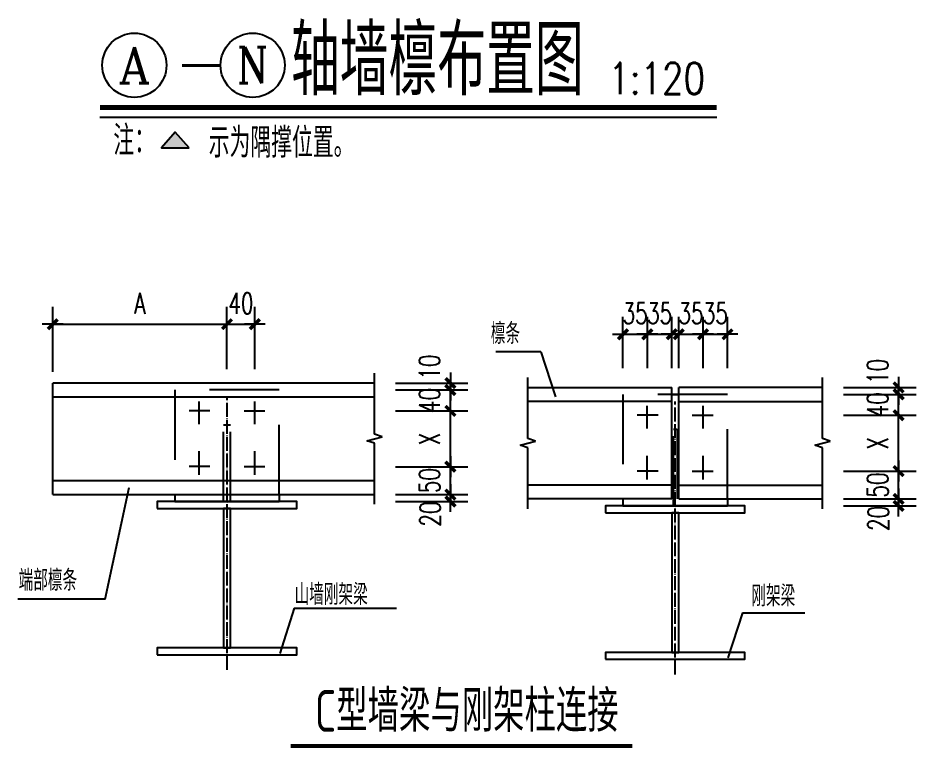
# Model space of a CAD drawing. Extents: x -1389621 to 57380, y -92505 to 283644.
# Drawn here: x -12066 to 3393, y 69109 to 81676 of the extents above; entities that cross this region are included whole.
import ezdxf
from ezdxf.enums import TextEntityAlignment as Align

# ---------------------------------------------------------------- set-up
doc = ezdxf.new("R2010")
doc.units = 0
doc.header["$LTSCALE"] = 100
doc.header["$MEASUREMENT"] = 0
for name, pattern in [('ACAD_ISO04W100', [30, 24, -3, 0, -3]), ('DOTE', [2.42, 2, -0.2, 0.02, -0.2]), ('F', [0.75, 0.5, -0.25])]:
    doc.linetypes.add(name, pattern=pattern)
doc.layers.get('0').update_dxf_attribs({"linetype": 'CONTINUOUS'})
doc.layers.get('Defpoints').update_dxf_attribs({"linetype": 'CONTINUOUS'})
for name, color, linetype in [('5图框', 7, 'CONTINUOUS'), ('AXIS', 3, 'CONTINUOUS'), ('AXIS_TEXT', 7, 'CONTINUOUS'), ('DIM_SYMB', 3, 'CONTINUOUS'), ('DOTE', 1, 'DOTE'), ('TDB_中实线', 7, 'CONTINUOUS'), ('TDB_中心线', 4, 'ACAD_ISO04W100'), ('TDB_文字', 3, 'CONTINUOUS'), ('TDB_细实线', 1, 'CONTINUOUS'), ('TDB_虚线', 2, 'F'), ('TEXT', 7, 'CONTINUOUS'), ('钢梁', 6, 'CONTINUOUS')]:
    doc.layers.add(name, color=color, linetype=linetype)
doc.layers.add('HATCH', color=254, linetype='CONTINUOUS', lineweight=0)
doc.styles.add('_HZTXT', font='txt.shx', dxfattribs={"width": 0.7, "bigfont": 'HZTXT.shx'})
doc.styles.add('COMPLEX', font='COMPLEX')
doc.styles.add('DIM_FONT', font='SIMPLEX', dxfattribs={"width": 0.7, "bigfont": 'GBCBIG'})
doc.styles.add('hztxt', font='txt', dxfattribs={"width": 0.7, "height": 10, "bigfont": 'hztxt.shx'})
doc.styles.add('TSSD_REIN', font='Tssdeng.shx', dxfattribs={"width": 0.7, "bigfont": 'hztxt.shx'})
doc.dimstyles.new('dimn', dxfattribs={"dimtxt": 300, "dimasz": 1, "dimexe": 250, "dimexo": 300, "dimgap": 150, "dimtad": 1, "dimdec": 0, "dimzin": 0, "dimdsep": 46, "dimtxsty": 'DIM_FONT', "dimblk": '_DIMX', "dimcen": 1, "dimclrt": 7, "dimadec": 1, "dimazin": 0, "dimtfac": 1, "dimtdec": 0, "dimtix": 1, "dimtmove": 2, "dimatfit": 3, "dimfxl": 0, "dimtolj": 1, "dimtzin": 0, "dimarcsym": 0})

# ---------------------------------------------------------------- blocks, each defined once
blk = doc.blocks.new('_DIMX')
blk.add_line((-150, 0), (150, 0))
at = {"const_width": 50}
blk.add_lwpolyline([(-70, -70), (70, 70)], dxfattribs=at)
blk = doc.blocks.new('*D2480')
at = {"layer": 'AXIS', "color": 0, "linetype": 'Continuous', "lineweight": -2, "ltscale": 100}
for p, q in [((-579004, -274983), (-579004, -274050)), ((-576504, -274947), (-576504, -274050)), ((-579003, -274300), (-576505, -274300))]:
    blk.add_line(p, q, dxfattribs=at)
at = {"layer": 'Defpoints', "color": 0, "linetype": 'Continuous', "ltscale": 100}
for p in [(-576504, -274300), (-579004, -275283), (-576504, -275247)]:
    blk.add_point(p, dxfattribs=at)
at = {"layer": 'AXIS', "color": 0, "linetype": 'Continuous', "lineweight": -2, "ltscale": 100, "xscale": 1.00005, "yscale": 1.00005, "zscale": 1.00005, "rotation": 180}
blk.add_blockref('_DIMX', (-579004, -274300), dxfattribs=at)
at = {"layer": 'AXIS', "color": 0, "linetype": 'Continuous', "lineweight": -2, "ltscale": 100, "xscale": 1.00005, "yscale": 1.00005, "zscale": 1.00005}
blk.add_blockref('_DIMX', (-576504, -274300), dxfattribs=at)
at = {"layer": 'AXIS', "color": 7, "linetype": 'Continuous', "ltscale": 100, "insert": (-577754, -274000), "char_height": 300, "attachment_point": 5, "style": 'DIM_FONT'}
blk.add_mtext('\\A1;A', dxfattribs=at)
blk = doc.blocks.new('*D2481')
at = {"layer": 'AXIS', "color": 0, "linetype": 'Continuous', "lineweight": -2, "ltscale": 100}
for p, q in [((-576504, -274947), (-576504, -274050)), ((-576104, -274947), (-576104, -274050)), ((-576505, -274300), (-576506, -274300)), ((-576504, -274300), (-576104, -274300)), ((-576103, -274300), (-576102, -274300))]:
    blk.add_line(p, q, dxfattribs=at)
at = {"layer": 'Defpoints', "color": 0, "linetype": 'Continuous', "ltscale": 100}
for p in [(-576104, -274300), (-576504, -275247), (-576104, -275247)]:
    blk.add_point(p, dxfattribs=at)
at = {"layer": 'AXIS', "color": 0, "linetype": 'Continuous', "lineweight": -2, "ltscale": 100, "xscale": 1.00005, "yscale": 1.00005, "zscale": 1.00005}
blk.add_blockref('_DIMX', (-576504, -274300), dxfattribs=at)
at = {"layer": 'AXIS', "color": 0, "linetype": 'Continuous', "lineweight": -2, "ltscale": 100, "xscale": 1.00005, "yscale": 1.00005, "zscale": 1.00005, "rotation": 180}
blk.add_blockref('_DIMX', (-576104, -274300), dxfattribs=at)
at = {"layer": 'AXIS', "color": 7, "linetype": 'Continuous', "ltscale": 100, "insert": (-576304, -274000), "char_height": 300, "attachment_point": 5, "style": 'DIM_FONT'}
blk.add_mtext('\\A1;40', dxfattribs=at)
blk = doc.blocks.new('*D2482')
at = {"layer": 'AXIS', "color": 0, "linetype": 'Continuous', "lineweight": -2, "ltscale": 100}
for p, q in [((-574089, -275544), (-573049, -275544)), ((-573299, -276343), (-573299, -275545)), ((-574089, -276344), (-573049, -276344))]:
    blk.add_line(p, q, dxfattribs=at)
at = {"layer": 'Defpoints', "color": 0, "linetype": 'Continuous', "ltscale": 100}
for p in [(-574389, -275544), (-573299, -275544), (-574389, -276344)]:
    blk.add_point(p, dxfattribs=at)
at = {"layer": 'AXIS', "color": 0, "linetype": 'Continuous', "lineweight": -2, "ltscale": 100, "xscale": 1.00005, "yscale": 1.00005, "zscale": 1.00005}
for p, rotation in [((-573299, -275544), 90), ((-573299, -276344), 270)]:
    blk.add_blockref('_DIMX', p, dxfattribs=dict(at, rotation=rotation))
at = {"layer": 'AXIS', "color": 7, "linetype": 'Continuous', "ltscale": 100, "insert": (-573599, -275944), "char_height": 300, "attachment_point": 5, "rotation": 90, "style": 'DIM_FONT'}
blk.add_mtext('\\A1;X', dxfattribs=at)
blk = doc.blocks.new('*D2483')
at = {"layer": 'AXIS', "color": 0, "linetype": 'Continuous', "lineweight": -2, "ltscale": 100}
for p, q in [((-574089, -275244), (-573049, -275244)), ((-573299, -275243), (-573299, -275242)), ((-573299, -275544), (-573299, -275244)), ((-574089, -275544), (-573049, -275544)), ((-573299, -275545), (-573299, -275546))]:
    blk.add_line(p, q, dxfattribs=at)
at = {"layer": 'Defpoints', "color": 0, "linetype": 'Continuous', "ltscale": 100}
for p in [(-574389, -275244), (-573299, -275244), (-574389, -275544)]:
    blk.add_point(p, dxfattribs=at)
at = {"layer": 'AXIS', "color": 0, "linetype": 'Continuous', "lineweight": -2, "ltscale": 100, "xscale": 1.00005, "yscale": 1.00005, "zscale": 1.00005}
for p, rotation in [((-573299, -275244), 270), ((-573299, -275544), 90)]:
    blk.add_blockref('_DIMX', p, dxfattribs=dict(at, rotation=rotation))
at = {"layer": 'AXIS', "color": 7, "linetype": 'Continuous', "ltscale": 100, "insert": (-573599, -275394), "char_height": 300, "attachment_point": 5, "rotation": 90, "style": 'DIM_FONT'}
blk.add_mtext('40', dxfattribs=at)
blk = doc.blocks.new('*D2484')
at = {"layer": 'AXIS', "color": 0, "linetype": 'Continuous', "lineweight": -2, "ltscale": 100}
for p, q in [((-574089, -275144), (-573049, -275144)), ((-573299, -275143), (-573299, -275142)), ((-573299, -275244), (-573299, -275144)), ((-574089, -275244), (-573049, -275244)), ((-573299, -275245), (-573299, -275246))]:
    blk.add_line(p, q, dxfattribs=at)
at = {"layer": 'Defpoints', "color": 0, "linetype": 'Continuous', "ltscale": 100}
for p in [(-574389, -275144), (-573299, -275144), (-574389, -275244)]:
    blk.add_point(p, dxfattribs=at)
at = {"layer": 'AXIS', "color": 0, "linetype": 'Continuous', "lineweight": -2, "ltscale": 100, "xscale": 1.00005, "yscale": 1.00005, "zscale": 1.00005}
for p, rotation in [((-573299, -275144), 270), ((-573299, -275244), 90)]:
    blk.add_blockref('_DIMX', p, dxfattribs=dict(at, rotation=rotation))
at = {"layer": 'AXIS', "color": 7, "linetype": 'Continuous', "ltscale": 100, "insert": (-573599, -274915), "char_height": 300, "attachment_point": 5, "rotation": 90, "style": 'DIM_FONT'}
blk.add_mtext('\\A1;10', dxfattribs=at)
blk = doc.blocks.new('*D2485')
at = {"layer": 'AXIS', "color": 0, "linetype": 'Continuous', "lineweight": -2, "ltscale": 100}
for p, q in [((-574089, -276344), (-573049, -276344)), ((-573299, -276343), (-573299, -276342)), ((-573299, -276744), (-573299, -276344)), ((-574089, -276744), (-573049, -276744)), ((-573299, -276745), (-573299, -276746))]:
    blk.add_line(p, q, dxfattribs=at)
at = {"layer": 'Defpoints', "color": 0, "linetype": 'Continuous', "ltscale": 100}
for p in [(-574389, -276344), (-573299, -276344), (-574389, -276744)]:
    blk.add_point(p, dxfattribs=at)
at = {"layer": 'AXIS', "color": 0, "linetype": 'Continuous', "lineweight": -2, "ltscale": 100, "xscale": 1.00005, "yscale": 1.00005, "zscale": 1.00005}
for p, rotation in [((-573299, -276344), 270), ((-573299, -276744), 90)]:
    blk.add_blockref('_DIMX', p, dxfattribs=dict(at, rotation=rotation))
at = {"layer": 'AXIS', "color": 7, "linetype": 'Continuous', "ltscale": 100, "insert": (-573599, -276544), "char_height": 300, "attachment_point": 5, "rotation": 90, "style": 'DIM_FONT'}
blk.add_mtext('50', dxfattribs=at)
blk = doc.blocks.new('*D2486')
at = {"layer": 'AXIS', "color": 0, "linetype": 'Continuous', "lineweight": -2, "ltscale": 100}
for p, q in [((-574089, -276744), (-573049, -276744)), ((-574089, -276844), (-573049, -276844)), ((-573299, -276743), (-573299, -276742)), ((-573299, -276844), (-573299, -276744)), ((-573299, -276845), (-573299, -276846))]:
    blk.add_line(p, q, dxfattribs=at)
at = {"layer": 'Defpoints', "color": 0, "linetype": 'Continuous', "ltscale": 100}
for p in [(-574389, -276744), (-574389, -276844), (-573299, -276744)]:
    blk.add_point(p, dxfattribs=at)
at = {"layer": 'AXIS', "color": 0, "linetype": 'Continuous', "lineweight": -2, "ltscale": 100, "xscale": 1.00005, "yscale": 1.00005, "zscale": 1.00005}
for p, rotation in [((-573299, -276744), 270), ((-573299, -276844), 90)]:
    blk.add_blockref('_DIMX', p, dxfattribs=dict(at, rotation=rotation))
at = {"layer": 'AXIS', "color": 7, "linetype": 'Continuous', "ltscale": 100, "insert": (-573589, -277023), "char_height": 300, "attachment_point": 5, "rotation": 90, "style": 'DIM_FONT'}
blk.add_mtext('20', dxfattribs=at)
blk = doc.blocks.new('*D2487')
at = {"layer": 'AXIS', "color": 0, "linetype": 'Continuous', "lineweight": -2, "ltscale": 100}
for p, q in [((-567660, -275607), (-566620, -275607)), ((-566870, -276406), (-566870, -275608)), ((-567660, -276407), (-566620, -276407))]:
    blk.add_line(p, q, dxfattribs=at)
at = {"layer": 'Defpoints', "color": 0, "linetype": 'Continuous', "ltscale": 100}
for p in [(-567960, -275607), (-566870, -275607), (-567960, -276407)]:
    blk.add_point(p, dxfattribs=at)
at = {"layer": 'AXIS', "color": 0, "linetype": 'Continuous', "lineweight": -2, "ltscale": 100, "xscale": 1.00005, "yscale": 1.00005, "zscale": 1.00005}
for p, rotation in [((-566870, -275607), 90), ((-566870, -276407), 270)]:
    blk.add_blockref('_DIMX', p, dxfattribs=dict(at, rotation=rotation))
at = {"layer": 'AXIS', "color": 7, "linetype": 'Continuous', "ltscale": 100, "insert": (-567170, -276007), "char_height": 300, "attachment_point": 5, "rotation": 90, "style": 'DIM_FONT'}
blk.add_mtext('\\A1;X', dxfattribs=at)
blk = doc.blocks.new('*D2488')
at = {"layer": 'AXIS', "color": 0, "linetype": 'Continuous', "lineweight": -2, "ltscale": 100}
for p, q in [((-566870, -275306), (-566870, -275305)), ((-567660, -275307), (-566620, -275307)), ((-566870, -275607), (-566870, -275307)), ((-567660, -275607), (-566620, -275607)), ((-566870, -275608), (-566870, -275609))]:
    blk.add_line(p, q, dxfattribs=at)
at = {"layer": 'Defpoints', "color": 0, "linetype": 'Continuous', "ltscale": 100}
for p in [(-567960, -275307), (-566870, -275307), (-567960, -275607)]:
    blk.add_point(p, dxfattribs=at)
at = {"layer": 'AXIS', "color": 0, "linetype": 'Continuous', "lineweight": -2, "ltscale": 100, "xscale": 1.00005, "yscale": 1.00005, "zscale": 1.00005}
for p, rotation in [((-566870, -275307), 270), ((-566870, -275607), 90)]:
    blk.add_blockref('_DIMX', p, dxfattribs=dict(at, rotation=rotation))
at = {"layer": 'AXIS', "color": 7, "linetype": 'Continuous', "ltscale": 100, "insert": (-567170, -275457), "char_height": 300, "attachment_point": 5, "rotation": 90, "style": 'DIM_FONT'}
blk.add_mtext('40', dxfattribs=at)
blk = doc.blocks.new('*D2489')
at = {"layer": 'AXIS', "color": 0, "linetype": 'Continuous', "lineweight": -2, "ltscale": 100}
for p, q in [((-567660, -275207), (-566620, -275207)), ((-566870, -275206), (-566870, -275205)), ((-566870, -275307), (-566870, -275207)), ((-567660, -275307), (-566620, -275307)), ((-566870, -275308), (-566870, -275309))]:
    blk.add_line(p, q, dxfattribs=at)
at = {"layer": 'Defpoints', "color": 0, "linetype": 'Continuous', "ltscale": 100}
for p in [(-567960, -275207), (-566870, -275207), (-567960, -275307)]:
    blk.add_point(p, dxfattribs=at)
at = {"layer": 'AXIS', "color": 0, "linetype": 'Continuous', "lineweight": -2, "ltscale": 100, "xscale": 1.00005, "yscale": 1.00005, "zscale": 1.00005}
for p, rotation in [((-566870, -275207), 270), ((-566870, -275307), 90)]:
    blk.add_blockref('_DIMX', p, dxfattribs=dict(at, rotation=rotation))
at = {"layer": 'AXIS', "color": 7, "linetype": 'Continuous', "ltscale": 100, "insert": (-567170, -274978), "char_height": 300, "attachment_point": 5, "rotation": 90, "style": 'DIM_FONT'}
blk.add_mtext('\\A1;10', dxfattribs=at)
blk = doc.blocks.new('*D2490')
at = {"layer": 'AXIS', "color": 0, "linetype": 'Continuous', "lineweight": -2, "ltscale": 100}
for p, q in [((-567660, -276407), (-566620, -276407)), ((-566870, -276406), (-566870, -276405)), ((-566870, -276807), (-566870, -276407)), ((-567660, -276807), (-566620, -276807)), ((-566870, -276808), (-566870, -276809))]:
    blk.add_line(p, q, dxfattribs=at)
at = {"layer": 'Defpoints', "color": 0, "linetype": 'Continuous', "ltscale": 100}
for p in [(-567960, -276407), (-566870, -276407), (-567960, -276807)]:
    blk.add_point(p, dxfattribs=at)
at = {"layer": 'AXIS', "color": 0, "linetype": 'Continuous', "lineweight": -2, "ltscale": 100, "xscale": 1.00005, "yscale": 1.00005, "zscale": 1.00005}
for p, rotation in [((-566870, -276407), 270), ((-566870, -276807), 90)]:
    blk.add_blockref('_DIMX', p, dxfattribs=dict(at, rotation=rotation))
at = {"layer": 'AXIS', "color": 7, "linetype": 'Continuous', "ltscale": 100, "insert": (-567170, -276607), "char_height": 300, "attachment_point": 5, "rotation": 90, "style": 'DIM_FONT'}
blk.add_mtext('50', dxfattribs=at)
blk = doc.blocks.new('*D2491')
at = {"layer": 'AXIS', "color": 0, "linetype": 'Continuous', "lineweight": -2, "ltscale": 100}
for p, q in [((-567660, -276807), (-566620, -276807)), ((-566870, -276806), (-566870, -276805)), ((-566870, -276907), (-566870, -276807)), ((-567660, -276907), (-566620, -276907)), ((-566870, -276908), (-566870, -276909))]:
    blk.add_line(p, q, dxfattribs=at)
at = {"layer": 'Defpoints', "color": 0, "linetype": 'Continuous', "ltscale": 100}
for p in [(-567960, -276807), (-566870, -276807), (-567960, -276907)]:
    blk.add_point(p, dxfattribs=at)
at = {"layer": 'AXIS', "color": 0, "linetype": 'Continuous', "lineweight": -2, "ltscale": 100, "xscale": 1.00005, "yscale": 1.00005, "zscale": 1.00005}
for p, rotation in [((-566870, -276807), 270), ((-566870, -276907), 90)]:
    blk.add_blockref('_DIMX', p, dxfattribs=dict(at, rotation=rotation))
at = {"layer": 'AXIS', "color": 7, "linetype": 'Continuous', "ltscale": 100, "insert": (-567160, -277086), "char_height": 300, "attachment_point": 5, "rotation": 90, "style": 'DIM_FONT'}
blk.add_mtext('20', dxfattribs=at)
blk = doc.blocks.new('*D2492')
at = {"layer": 'AXIS', "color": 0, "linetype": 'Continuous', "lineweight": -2, "ltscale": 100}
for p, q in [((-570824, -274929), (-570824, -274195)), ((-570474, -274929), (-570474, -274195)), ((-570825, -274445), (-570826, -274445)), ((-570824, -274445), (-570474, -274445)), ((-570473, -274445), (-570472, -274445))]:
    blk.add_line(p, q, dxfattribs=at)
at = {"layer": 'Defpoints', "color": 0, "linetype": 'Continuous', "ltscale": 100}
for p in [(-570474, -274445), (-570824, -275229), (-570474, -275229)]:
    blk.add_point(p, dxfattribs=at)
at = {"layer": 'AXIS', "color": 0, "linetype": 'Continuous', "lineweight": -2, "ltscale": 100, "xscale": 1.00005, "yscale": 1.00005, "zscale": 1.00005}
blk.add_blockref('_DIMX', (-570824, -274445), dxfattribs=at)
at = {"layer": 'AXIS', "color": 0, "linetype": 'Continuous', "lineweight": -2, "ltscale": 100, "xscale": 1.00005, "yscale": 1.00005, "zscale": 1.00005, "rotation": 180}
blk.add_blockref('_DIMX', (-570474, -274445), dxfattribs=at)
at = {"layer": 'AXIS', "color": 7, "linetype": 'Continuous', "ltscale": 100, "insert": (-570649, -274145), "char_height": 300, "attachment_point": 5, "style": 'DIM_FONT'}
blk.add_mtext('\\A1;35', dxfattribs=at)
blk = doc.blocks.new('*D2493')
at = {"layer": 'AXIS', "color": 0, "linetype": 'Continuous', "lineweight": -2, "ltscale": 100}
for p, q in [((-570474, -274929), (-570474, -274195)), ((-570124, -274929), (-570124, -274195)), ((-570475, -274445), (-570476, -274445)), ((-570474, -274445), (-570124, -274445)), ((-570123, -274445), (-570122, -274445))]:
    blk.add_line(p, q, dxfattribs=at)
at = {"layer": 'Defpoints', "color": 0, "linetype": 'Continuous', "ltscale": 100}
for p in [(-570124, -274445), (-570474, -275229), (-570124, -275229)]:
    blk.add_point(p, dxfattribs=at)
at = {"layer": 'AXIS', "color": 0, "linetype": 'Continuous', "lineweight": -2, "ltscale": 100, "xscale": 1.00005, "yscale": 1.00005, "zscale": 1.00005}
blk.add_blockref('_DIMX', (-570474, -274445), dxfattribs=at)
at = {"layer": 'AXIS', "color": 0, "linetype": 'Continuous', "lineweight": -2, "ltscale": 100, "xscale": 1.00005, "yscale": 1.00005, "zscale": 1.00005, "rotation": 180}
blk.add_blockref('_DIMX', (-570124, -274445), dxfattribs=at)
at = {"layer": 'AXIS', "color": 7, "linetype": 'Continuous', "ltscale": 100, "insert": (-570299, -274145), "char_height": 300, "attachment_point": 5, "style": 'DIM_FONT'}
blk.add_mtext('\\A1;35', dxfattribs=at)
blk = doc.blocks.new('*D2494')
at = {"layer": 'AXIS', "color": 0, "linetype": 'Continuous', "lineweight": -2, "ltscale": 100}
for p, q in [((-570024, -274929), (-570024, -274195)), ((-569674, -274929), (-569674, -274195)), ((-570025, -274445), (-570026, -274445)), ((-570024, -274445), (-569674, -274445)), ((-569673, -274445), (-569672, -274445))]:
    blk.add_line(p, q, dxfattribs=at)
at = {"layer": 'Defpoints', "color": 0, "linetype": 'Continuous', "ltscale": 100}
for p in [(-569674, -274445), (-570024, -275229), (-569674, -275229)]:
    blk.add_point(p, dxfattribs=at)
at = {"layer": 'AXIS', "color": 0, "linetype": 'Continuous', "lineweight": -2, "ltscale": 100, "xscale": 1.00005, "yscale": 1.00005, "zscale": 1.00005}
blk.add_blockref('_DIMX', (-570024, -274445), dxfattribs=at)
at = {"layer": 'AXIS', "color": 0, "linetype": 'Continuous', "lineweight": -2, "ltscale": 100, "xscale": 1.00005, "yscale": 1.00005, "zscale": 1.00005, "rotation": 180}
blk.add_blockref('_DIMX', (-569674, -274445), dxfattribs=at)
at = {"layer": 'AXIS', "color": 7, "linetype": 'Continuous', "ltscale": 100, "insert": (-569849, -274145), "char_height": 300, "attachment_point": 5, "style": 'DIM_FONT'}
blk.add_mtext('\\A1;35', dxfattribs=at)
blk = doc.blocks.new('*D2495')
at = {"layer": 'AXIS', "color": 0, "linetype": 'Continuous', "lineweight": -2, "ltscale": 100}
for p, q in [((-569674, -274929), (-569674, -274195)), ((-569324, -274929), (-569324, -274195)), ((-569675, -274445), (-569676, -274445)), ((-569674, -274445), (-569324, -274445)), ((-569323, -274445), (-569322, -274445))]:
    blk.add_line(p, q, dxfattribs=at)
at = {"layer": 'Defpoints', "color": 0, "linetype": 'Continuous', "ltscale": 100}
for p in [(-569324, -274445), (-569674, -275229), (-569324, -275229)]:
    blk.add_point(p, dxfattribs=at)
at = {"layer": 'AXIS', "color": 0, "linetype": 'Continuous', "lineweight": -2, "ltscale": 100, "xscale": 1.00005, "yscale": 1.00005, "zscale": 1.00005}
blk.add_blockref('_DIMX', (-569674, -274445), dxfattribs=at)
at = {"layer": 'AXIS', "color": 0, "linetype": 'Continuous', "lineweight": -2, "ltscale": 100, "xscale": 1.00005, "yscale": 1.00005, "zscale": 1.00005, "rotation": 180}
blk.add_blockref('_DIMX', (-569324, -274445), dxfattribs=at)
at = {"layer": 'AXIS', "color": 7, "linetype": 'Continuous', "ltscale": 100, "insert": (-569499, -274145), "char_height": 300, "attachment_point": 5, "style": 'DIM_FONT'}
blk.add_mtext('\\A1;35', dxfattribs=at)
blk = doc.blocks.new('_AXISO')
blk.add_circle((0, 0), 0.5)
at = {"layer": 'AXIS_TEXT', "style": 'COMPLEX', "width": 1.041667}
blk.add_attdef('A', text='', height=0.56, dxfattribs=at).set_placement((-0.25, -0.28), (0.25, -0.28), align=Align.FIT)
blk = doc.blocks.new('A$C1FC91022')
at = {"layer": 'DOTE', "linetype": 'DOTE'}
for p, q in [((2998.9, 1119.5), (2998.9, 5036.3)), ((9428.2, 1056.4), (9428.2, 4973.2))]:
    blk.add_line(p, q, dxfattribs=at)
at = {"layer": 'TDB_中实线'}
for p, q in [((498.6, 3636.2), (498.6, 5236.3)), ((9378.2, 3573.1), (9378.2, 5173.2)), ((9478.2, 3573.1), (9478.2, 5173.2))]:
    blk.add_line(p, q, dxfattribs=at)
at = {"layer": 'TDB_中实线', "ltscale": 100}
for p, q in [((5113.4, 5236.3), (498.6, 5236.3)), ((7313.6, 5173.2), (9378.2, 5173.2)), ((11542.7, 5173.2), (9478.2, 5173.2)), ((498.6, 5036.3), (5113.4, 5036.3)), ((9378.2, 4973.2), (7313.6, 4973.2)), ((9478.2, 4973.2), (11542.7, 4973.2)), ((498.6, 3836.2), (5113.4, 3836.2)), ((9378.2, 3773.1), (7313.6, 3773.1)), ((9478.2, 3773.1), (11542.7, 3773.1)), ((498.6, 3636.2), (5113.4, 3636.2)), ((2248.8, 3636.2), (2248.8, 3536.2)), ((3749, 3636.2), (3749, 3536.2)), ((2248.8, 3536.2), (3749, 3536.2)), ((9378.2, 3573.1), (7313.6, 3573.1)), ((8678.1, 3573.1), (8678.1, 3473.1)), ((9478.2, 3573.1), (11542.7, 3573.1)), ((10178.3, 3573.1), (10178.3, 3473.1)), ((8678.1, 3473.1), (10178.3, 3473.1))]:
    blk.add_line(p, q, dxfattribs=at)
at = {"layer": 'TDB_中心线', "ltscale": 20}
for p, q in [((2598.8, 4647.1), (2598.8, 4971.5)), ((3398.9, 4647.1), (3398.9, 4971.5)), ((9028.2, 4584), (9028.2, 4908.4)), ((9828.2, 4584), (9828.2, 4908.4)), ((2754.1, 4836.3), (2454.7, 4836.3)), ((3243.6, 4836.3), (3543, 4836.3)), ((9183.4, 4773.2), (8884, 4773.2)), ((9673, 4773.2), (9972.4, 4773.2)), ((2598.8, 3917.2), (2598.8, 4256.4)), ((3398.9, 3917.2), (3398.9, 4256.4)), ((9028.2, 3854.1), (9028.2, 4193.3)), ((9828.2, 3854.1), (9828.2, 4193.3)), ((2754.1, 4036.2), (2454.7, 4036.2)), ((3243.6, 4036.2), (3543, 4036.2)), ((9183.4, 3973.1), (8884, 3973.1)), ((9673, 3973.1), (9972.4, 3973.1))]:
    blk.add_line(p, q, dxfattribs=at)
at = {"layer": 'TDB_文字', "color": 3}
for p, q in [((7502.7, 5683.3), (6855.1, 5683.3)), ((7502.7, 5683.3), (7710.7, 5036.4)), ((1249.4, 2133.9), (1597.3, 3735)), ((1249.4, 2133.9), (0, 2135.4)), ((3962.4, 2004.4), (3754.4, 1357.5)), ((3962.4, 2004.4), (5428.4, 2004.4)), ((10391.7, 1941.3), (10183.7, 1294.4)), ((10391.7, 1941.3), (11285.7, 1941.3))]:
    blk.add_line(p, q, dxfattribs=at)
at = {"layer": 'TDB_文字', "const_width": 60}
blk.add_lwpolyline([(3914.1, 30), (8812.2, 30)], dxfattribs=at)
at = {"layer": 'TDB_细实线'}
for p, q in [((5113.4, 4501.3), (5113.4, 5376.3)), ((7313.6, 4438.2), (7313.6, 5313.2)), ((11542.7, 4438.2), (11542.7, 5313.2)), ((5004.1, 4406.8), (5222.8, 4465.7)), ((5113.4, 4371.2), (5004.1, 4406.8)), ((5113.4, 4371.2), (5004.1, 4406.8)), ((5222.8, 4465.7), (5113.4, 4501.3)), ((7204.3, 4343.7), (7423, 4402.6)), ((7423, 4402.6), (7313.6, 4438.2)), ((11433.4, 4343.7), (11652.1, 4402.6)), ((11652.1, 4402.6), (11542.7, 4438.2)), ((5113.4, 3496.2), (5113.4, 4371.2)), ((7313.6, 4308.1), (7204.3, 4343.7)), ((7313.6, 3433.1), (7313.6, 4308.1)), ((11542.7, 4308.1), (11433.4, 4343.7)), ((11542.7, 3433.1), (11542.7, 4308.1))]:
    blk.add_line(p, q, dxfattribs=at)
at = {"layer": 'TDB_细实线', "ltscale": 20}
for points in [[(1998.8, 3436.1), (3999, 3436.1), (3999, 3536.2), (1998.8, 3536.2)], [(2948.9, 1435.9), (3048.9, 1435.9), (3048.9, 3436.1), (2948.9, 3436.1)], [(8428.1, 3373), (10428.3, 3373), (10428.3, 3473.1), (8428.1, 3473.1)], [(9378.2, 1372.8), (9478.2, 1372.8), (9478.2, 3373), (9378.2, 3373)], [(1998.8, 1335.9), (3999, 1335.9), (3999, 1435.9), (1998.8, 1435.9)], [(8428.1, 1272.8), (10428.3, 1272.8), (10428.3, 1372.8), (8428.1, 1372.8)]]:
    blk.add_lwpolyline(points, close=True, dxfattribs=at)
at = {"layer": 'TDB_虚线', "ltscale": 20}
for p, q in [((2248.8, 5136.3), (2248.8, 3636.2)), ((3749, 5136.3), (2248.8, 5136.3)), ((3749, 3636.2), (3749, 5136.3)), ((10178.3, 5073.2), (8678.1, 5073.2)), ((8678.1, 5073.2), (8678.1, 3573.1)), ((9378.2, 5073.2), (9478.2, 5073.2)), ((10178.3, 3573.1), (10178.3, 5073.2)), ((2948.9, 3536.2), (2948.9, 4636.3)), ((2948.9, 4636.3), (3048.9, 4636.3)), ((3048.9, 3536.2), (3048.9, 4636.3))]:
    blk.add_line(p, q, dxfattribs=at)
blk.add_lwpolyline([(9401.8, 4573.2), (9456.2, 4573.2), (9456.2, 3473.1), (9401.8, 3473.1)], close=True, dxfattribs=at)
at = {"layer": 'TDB_中实线', "style": '_HZTXT', "width": 0.7}
for s, p in [('檩条', (6783.5, 5796.4)), ('端部檩条', (8.9, 2255.7)), ('山墙刚架梁', (3967.7, 2052.7)), ('刚架梁', (10520.1, 2031.6))]:
    blk.add_text(s, height=300.03, dxfattribs=at).set_placement(p)
at = {"layer": 'TEXT', "style": 'TSSD_REIN', "width": 0.75}
blk.add_text('C型墙梁与刚架柱连接', height=600.06, dxfattribs=at).set_placement((4258, 232.7))
at = {"layer": 'AXIS', "linetype": 'Continuous'}
for base, p1, p2, text, picture, middle in [((2998.9, 6080.1), (498.6, 5097.6), (2998.9, 5133.6), 'A', '*D2480', (1748.8, 6380.2)), ((3398.9, 6080.1), (2998.9, 5133.6), (3398.9, 5133.6), '40', '*D2481', (3198.9, 6380.2)), ((9028.2, 5935.2), (8678.1, 5151.1), (9028.2, 5151.1), '35', '*D2492', (8853.1, 6235.3)), ((9378.2, 5935.2), (9028.2, 5151.1), (9378.2, 5151.1), '35', '*D2493', (9203.2, 6235.3)), ((9828.2, 5935.2), (9478.2, 5151.1), (9828.2, 5151.1), '35', '*D2494', (9653.2, 6235.3)), ((10178.3, 5935.2), (9828.2, 5151.1), (10178.3, 5151.1), '35', '*D2495', (10003.3, 6235.3))]:
    dim = blk.add_linear_dim(base=base, p1=p1, p2=p2, text=text, dimstyle='dimn', override={"dimscale": 1.00005, "dimlfac": 0.99995}, dxfattribs=at)
    dim.commit()
    dim.dimension.update_dxf_attribs({"geometry": picture, "text_midpoint": middle, "insert": (579502.5, 280380.1)})
for base, p1, p2, text, picture, middle in [((6203.5, 5236.3), (5113.4, 5136.3), (5113.4, 5236.3), '10', '*D2484', (5903.5, 5465.4)), ((12632.8, 5173.2), (11542.7, 5073.2), (11542.7, 5173.2), '10', '*D2489', (12332.8, 5402.3)), ((6203.5, 3636.2), (5113.4, 3536.2), (5113.4, 3636.2), '20', '*D2486', (5913, 3356.7)), ((12632.8, 3573.1), (11542.7, 3473.1), (11542.7, 3573.1), '20', '*D2491', (12342.3, 3293.6))]:
    dim = blk.add_linear_dim(base=base, p1=p1, p2=p2, angle=90, text=text, dimstyle='dimn', override={"dimscale": 1.00005, "dimlfac": 0.99995}, dxfattribs=at)
    dim.commit()
    dim.dimension.update_dxf_attribs({"geometry": picture, "text_midpoint": middle, "dimtype": 128, "insert": (579502.5, 280380.1)})
for base, p1, p2, text, picture, middle in [((6203.5, 5136.3), (5113.4, 4836.3), (5113.4, 5136.3), '40', '*D2483', (5903.5, 4986.3)), ((12632.8, 5073.2), (11542.7, 4773.2), (11542.7, 5073.2), '40', '*D2488', (12332.8, 4923.2)), ((6203.5, 4836.3), (5113.4, 4036.2), (5113.4, 4836.3), 'X', '*D2482', (5903.5, 4436.2)), ((12632.8, 4773.2), (11542.7, 3973.1), (11542.7, 4773.2), 'X', '*D2487', (12332.8, 4373.1)), ((6203.5, 4036.2), (5113.4, 3636.2), (5113.4, 4036.2), '50', '*D2485', (5903.5, 3836.2)), ((12632.8, 3973.1), (11542.7, 3573.1), (11542.7, 3973.1), '50', '*D2490', (12332.8, 3773.1))]:
    dim = blk.add_linear_dim(base=base, p1=p1, p2=p2, angle=90, text=text, dimstyle='dimn', override={"dimscale": 1.00005, "dimlfac": 0.99995}, dxfattribs=at)
    dim.commit()
    dim.dimension.update_dxf_attribs({"geometry": picture, "text_midpoint": middle, "insert": (579502.5, 280380.1)})

msp = doc.modelspace()

# ---------------------------------------------------------------- hatches: boundary and pattern name
at = {"layer": 'HATCH', "ltscale": 100}
msp.add_hatch(color=256, dxfattribs=at).paths.add_polyline_path([(-9120.073, 79441.421), (-9358, 79708.46), (-9595.926, 79441.421)])

# ---------------------------------------------------------------- linework, layer by layer
at = {"layer": '5图框'}
msp.add_lwpolyline([(-9120.073, 79441.421), (-9358, 79708.46), (-9595.926, 79441.421)], close=True, dxfattribs=at)
at = {"layer": 'DIM_SYMB', "const_width": 83.966}
msp.add_lwpolyline([(-10656.201, 80134.132), (-37.718, 80134.132)], dxfattribs=at)
at = {"layer": 'DIM_SYMB'}
msp.add_lwpolyline([(-10656.201, 79966.2), (-37.718, 79966.2)], dxfattribs=at)

# ---------------------------------------------------------------- block references
at = {"layer": 'AXIS', "color": 3, "xscale": 1105.532905881619, "yscale": 1105.532905881619, "zscale": 1105.5329058816}
msp.add_blockref('_AXISO', (-10062.729, 80861.893), dxfattribs=at).add_auto_attribs({'A': 'A'})
at = {"layer": 'AXIS', "color": 3}
ref = msp.add_blockref('_AXISO', (-8026.444, 80861.893), dxfattribs=dict(at, xscale=1105.532905881619, yscale=1105.532905881619, zscale=1105.5329058816))
ref.add_attrib('A', 'N', dxfattribs={"layer": 'AXIS_TEXT', "height": 619.098, "style": 'COMPLEX', "width": 0.986842}).set_placement((-8302.827, 80552.343), (-7750.061, 80552.343), align=Align.FIT)
at = {"layer": '钢梁', "ltscale": 100, "xscale": 1.200011997437105, "yscale": 1.200011997576803, "zscale": 1.2000119976}
msp.add_blockref('A$C1FC91022', (-12066.117, 69109.014), dxfattribs=at)

# ---------------------------------------------------------------- texts
at = {"style": 'hztxt', "width": 0.8}
msp.add_text('1:120', height=539.784, dxfattribs=at).set_placement((-1905.361, 80366.588))
at = {"layer": '5图框', "style": 'hztxt', "width": 0.7}
for s, height, p in [('轴墙檩布置图', 1199.52, (-7366.519, 80344.814)), ('-', 1199.52, (-9382.512, 80344.814)), ('注：', 512.0511, (-10423.957, 79312.246)), ('   示为隅撑位置。', 512.0511, (-9823.971, 79272.6))]:
    msp.add_text(s, height=height, dxfattribs=at).set_placement(p)

doc.saveas('drawing.dxf')
